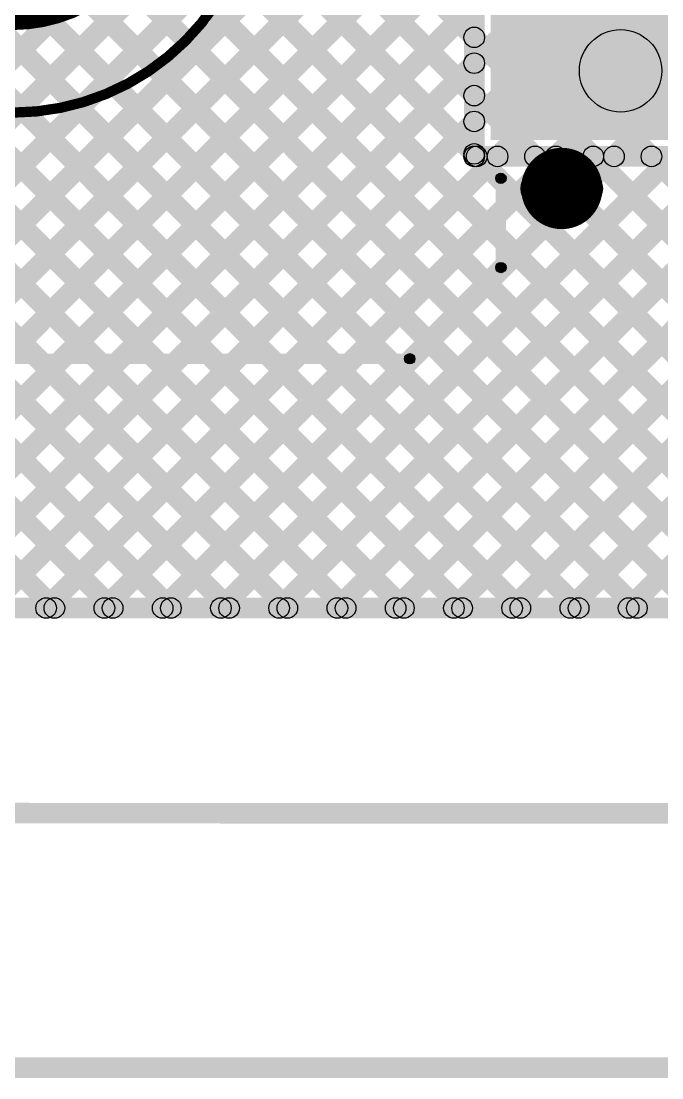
# Model space of a CAD drawing. Header units: millimetres. Extents: x -0.22 to 4.11, y -0.25 to 2.01.
# Drawn here: x 0.298 to 0.609, y -0.214 to 0.299 of the extents above; entities that cross this region are included whole.
import ezdxf

# ---------------------------------------------------------------- set-up
doc = ezdxf.new("R2010")
doc.units = ezdxf.units.MM
doc.header["$MEASUREMENT"] = 0
for name, color, linetype in [('BottomLayer', 5, 'Continuous'), ('Mechanical1', 6, 'Continuous'), ('Mechanical2', 216, 'Continuous'), ('TopLayer', 1, 'Continuous'), ('TopOverlay', 2, 'Continuous'), ('TopPaste', 8, 'Continuous'), ('TopSolder', 216, 'Continuous')]:
    doc.layers.add(name, color=color, linetype=linetype)

# ---------------------------------------------------------------- blocks, each defined once
blk = doc.blocks.new('TS_1103S_C_C_1')
at = {"layer": 'TopLayer'}
blk.add_hatch(color=1, dxfattribs=at).paths.add_polyline_path([(-0.35433, 0.12795), (-0.23622, 0.12795), (-0.23622, 0.0689), (-0.35433, 0.0689)])
at = {"layer": 'TopOverlay'}
for points in [[(-0.19468, 0.23996), (-0.19115, 0.23642), (-0.23544, 0.19213), (-0.23897, 0.19567)], [(0.19291, 0.24069), (0.19291, 0.23569), (-0.19291, 0.23569), (-0.19291, 0.24069)], [(-0.2397, 0.1939), (-0.2347, 0.1939), (-0.2347, 0.15059), (-0.2397, 0.15059)]]:
    blk.add_hatch(color=2, dxfattribs=at).paths.add_polyline_path(points)
h = blk.add_hatch(color=2, dxfattribs=at)
edge = h.paths.add_edge_path()
edge.add_arc((-0.19291, 0.23819), 0.0025, 0, 360)
h = blk.add_hatch(color=2, dxfattribs=at)
edge = h.paths.add_edge_path()
edge.add_arc((-0.19291, 0.23819), 0.0025, 0, 360)
h = blk.add_hatch(color=2, dxfattribs=at)
edge = h.paths.add_edge_path()
edge.add_arc((-0.2372, 0.1939), 0.0025, 0, 360)
h = blk.add_hatch(color=2, dxfattribs=at)
edge = h.paths.add_edge_path()
edge.add_arc((-0.2372, 0.1939), 0.0025, 0, 360)
h = blk.add_hatch(color=2, dxfattribs=at)
edge = h.paths.add_edge_path()
edge.add_arc((-0.27662, 0.15551), 0.00984, 0, 360)
h = blk.add_hatch(color=2, dxfattribs=at)
edge = h.paths.add_edge_path()
edge.add_arc((-0.25684, 0.15551), 0.00984, 0, 360)
h = blk.add_hatch(color=2, dxfattribs=at)
edge = h.paths.add_edge_path()
edge.add_arc((-0.2372, 0.15059), 0.0025, 0, 360)
at = {"layer": 'TopPaste'}
blk.add_hatch(color=8, dxfattribs=at).paths.add_polyline_path([(-0.35433, 0.12795), (-0.23622, 0.12795), (-0.23622, 0.0689), (-0.35433, 0.0689)])
at = {"layer": 'TopSolder'}
blk.add_hatch(color=216, dxfattribs=at).paths.add_polyline_path([(-0.35833, 0.13195), (-0.23222, 0.13195), (-0.23222, 0.0649), (-0.35833, 0.0649)])
at = {"layer": 'TopOverlay'}
for points, const_width in [([(-0.25684, 0.15551, 1), (-0.27662, 0.15551, 1)], 0.01969), ([(0.1187, 0, 1), (-0.1187, 0, 1)], 0.005), ([(0.07363, 0, 1), (-0.07363, 0, 1)], 0.01)]:
    blk.add_lwpolyline(points, format="xyb", close=True, dxfattribs=dict(at, const_width=const_width))
for centre, radius in [((-0.19291, 0.23819), 0.0025), ((-0.19291, 0.23819), 0.0025), ((-0.2372, 0.1939), 0.0025), ((-0.2372, 0.1939), 0.0025), ((-0.27662, 0.15551), 0.00984), ((-0.25684, 0.15551), 0.00984), ((-0.2372, 0.15059), 0.0025)]:
    blk.add_circle(centre, radius, dxfattribs=at)

msp = doc.modelspace()

# ---------------------------------------------------------------- hatches: boundary and pattern name
at = {"layer": 'BottomLayer'}
for points in [[(0.007, 0.8795), (0.01407, 0.88657), (0.88311, 0.01753), (0.87604, 0.01046)], [(0.007, 0.8795), (0.01407, 0.88657), (0.88311, 0.01753), (0.87604, 0.01046)], [(0.007, 0.85121), (0.01407, 0.85828), (0.85482, 0.01753), (0.84775, 0.01046)], [(0.007, 0.85121), (0.01407, 0.85828), (0.85482, 0.01753), (0.84775, 0.01046)], [(0.007, 0.82293), (0.01407, 0.83), (0.82654, 0.01753), (0.81947, 0.01046)], [(0.007, 0.82293), (0.01407, 0.83), (0.82654, 0.01753), (0.81947, 0.01046)], [(0.007, 0.79464), (0.01407, 0.80172), (0.79825, 0.01753), (0.79118, 0.01046)], [(0.007, 0.79464), (0.01407, 0.80172), (0.79825, 0.01753), (0.79118, 0.01046)], [(0.007, 0.76636), (0.01407, 0.77343), (0.76997, 0.01753), (0.7629, 0.01046)], [(0.007, 0.76636), (0.01407, 0.77343), (0.76997, 0.01753), (0.7629, 0.01046)], [(0.007, 0.73808), (0.01407, 0.74515), (0.74169, 0.01753), (0.73462, 0.01046)], [(0.007, 0.73808), (0.01407, 0.74515), (0.74169, 0.01753), (0.73462, 0.01046)], [(0.007, 0.70979), (0.01407, 0.71686), (0.7134, 0.01753), (0.70633, 0.01046)], [(0.007, 0.70979), (0.01407, 0.71686), (0.7134, 0.01753), (0.70633, 0.01046)], [(0.007, 0.68151), (0.01407, 0.68858), (0.68512, 0.01753), (0.67805, 0.01046)], [(0.007, 0.68151), (0.01407, 0.68858), (0.68512, 0.01753), (0.67805, 0.01046)], [(0.007, 0.65322), (0.01407, 0.66029), (0.65683, 0.01753), (0.64976, 0.01046)], [(0.007, 0.65322), (0.01407, 0.66029), (0.65683, 0.01753), (0.64976, 0.01046)], [(0.007, 0.62494), (0.01407, 0.63201), (0.62855, 0.01753), (0.62148, 0.01046)], [(0.007, 0.62494), (0.01407, 0.63201), (0.62855, 0.01753), (0.62148, 0.01046)], [(0.007, 0.59665), (0.01407, 0.60373), (0.60026, 0.01753), (0.59319, 0.01046)], [(0.007, 0.59665), (0.01407, 0.60373), (0.60026, 0.01753), (0.59319, 0.01046)], [(0.007, 0.56837), (0.01407, 0.57544), (0.57198, 0.01753), (0.56491, 0.01046)], [(0.007, 0.56837), (0.01407, 0.57544), (0.57198, 0.01753), (0.56491, 0.01046)], [(0.007, 0.54009), (0.01407, 0.54716), (0.5437, 0.01753), (0.53663, 0.01046)], [(0.007, 0.54009), (0.01407, 0.54716), (0.5437, 0.01753), (0.53663, 0.01046)], [(0.007, 0.5118), (0.01407, 0.51887), (0.51541, 0.01753), (0.50834, 0.01046)], [(0.007, 0.5118), (0.01407, 0.51887), (0.51541, 0.01753), (0.50834, 0.01046)], [(0.07123, 0.05111), (0.06416, 0.05818), (0.5049, 0.49892), (0.51197, 0.49185)], [(0.07123, 0.05111), (0.06416, 0.05818), (0.5049, 0.49892), (0.51197, 0.49185)], [(0.007, 0.48352), (0.01407, 0.49059), (0.48713, 0.01753), (0.48006, 0.01046)], [(0.007, 0.48352), (0.01407, 0.49059), (0.48713, 0.01753), (0.48006, 0.01046)], [(0.08215, 0.03374), (0.07508, 0.04081), (0.5049, 0.47063), (0.51197, 0.46356)], [(0.08215, 0.03374), (0.07508, 0.04081), (0.5049, 0.47063), (0.51197, 0.46356)], [(0.007, 0.45523), (0.01407, 0.4623), (0.45884, 0.01753), (0.45177, 0.01046)], [(0.007, 0.45523), (0.01407, 0.4623), (0.45884, 0.01753), (0.45177, 0.01046)], [(0.59627, 0.01046), (0.5892, 0.01753), (1.02956, 0.45789), (1.03663, 0.45081)], [(0.59627, 0.01046), (0.5892, 0.01753), (1.02956, 0.45789), (1.03663, 0.45081)], [(0.22857, 0.01046), (0.2215, 0.01753), (0.65575, 0.45178), (0.66282, 0.44471)], [(0.22857, 0.01046), (0.2215, 0.01753), (0.65575, 0.45178), (0.66282, 0.44471)], [(0.25686, 0.01046), (0.24979, 0.01753), (0.68435, 0.45209), (0.69142, 0.44502)], [(0.25686, 0.01046), (0.24979, 0.01753), (0.68435, 0.45209), (0.69142, 0.44502)], [(0.28514, 0.01046), (0.27807, 0.01753), (0.71263, 0.45209), (0.7197, 0.44502)], [(0.28514, 0.01046), (0.27807, 0.01753), (0.71263, 0.45209), (0.7197, 0.44502)], [(0.31343, 0.01046), (0.30636, 0.01753), (0.74091, 0.45209), (0.74799, 0.44502)], [(0.31343, 0.01046), (0.30636, 0.01753), (0.74091, 0.45209), (0.74799, 0.44502)], [(0.34171, 0.01046), (0.33464, 0.01753), (0.7692, 0.45209), (0.77627, 0.44502)], [(0.34171, 0.01046), (0.33464, 0.01753), (0.7692, 0.45209), (0.77627, 0.44502)], [(0.37, 0.01046), (0.36292, 0.01753), (0.79748, 0.45209), (0.80455, 0.44502)], [(0.37, 0.01046), (0.36292, 0.01753), (0.79748, 0.45209), (0.80455, 0.44502)], [(0.39828, 0.01046), (0.39121, 0.01753), (0.82577, 0.45209), (0.83284, 0.44502)], [(0.39828, 0.01046), (0.39121, 0.01753), (0.82577, 0.45209), (0.83284, 0.44502)], [(0.42656, 0.01046), (0.41949, 0.01753), (0.85405, 0.45209), (0.86112, 0.44502)], [(0.42656, 0.01046), (0.41949, 0.01753), (0.85405, 0.45209), (0.86112, 0.44502)], [(0.45485, 0.01046), (0.44778, 0.01753), (0.88234, 0.45209), (0.88941, 0.44502)], [(0.45485, 0.01046), (0.44778, 0.01753), (0.88234, 0.45209), (0.88941, 0.44502)], [(0.48313, 0.01046), (0.47606, 0.01753), (0.91062, 0.45209), (0.91769, 0.44502)], [(0.48313, 0.01046), (0.47606, 0.01753), (0.91062, 0.45209), (0.91769, 0.44502)], [(0.51142, 0.01046), (0.50435, 0.01753), (0.9389, 0.45209), (0.94598, 0.44502)], [(0.51142, 0.01046), (0.50435, 0.01753), (0.9389, 0.45209), (0.94598, 0.44502)], [(0.5397, 0.01046), (0.53263, 0.01753), (0.96719, 0.45209), (0.97426, 0.44502)], [(0.5397, 0.01046), (0.53263, 0.01753), (0.96719, 0.45209), (0.97426, 0.44502)], [(0.56799, 0.01046), (0.56091, 0.01753), (0.99547, 0.45209), (1.00254, 0.44502)], [(0.56799, 0.01046), (0.56091, 0.01753), (0.99547, 0.45209), (1.00254, 0.44502)], [(0.08907, 0.01237), (0.082, 0.01945), (0.50724, 0.44469), (0.51432, 0.43762)], [(0.08907, 0.01237), (0.082, 0.01945), (0.50724, 0.44469), (0.51432, 0.43762)], [(0.007, 0.42695), (0.01407, 0.43402), (0.43056, 0.01753), (0.42349, 0.01046)], [(0.007, 0.42695), (0.01407, 0.43402), (0.43056, 0.01753), (0.42349, 0.01046)], [(0.11544, 0.01046), (0.10837, 0.01753), (0.52051, 0.42967), (0.52758, 0.4226)], [(0.11544, 0.01046), (0.10837, 0.01753), (0.52051, 0.42967), (0.52758, 0.4226)], [(0.14372, 0.01046), (0.13665, 0.01753), (0.53606, 0.41694), (0.54313, 0.40987)], [(0.14372, 0.01046), (0.13665, 0.01753), (0.53606, 0.41694), (0.54313, 0.40987)], [(0.17201, 0.01046), (0.16493, 0.01753), (0.56182, 0.41441), (0.56889, 0.40734)], [(0.17201, 0.01046), (0.16493, 0.01753), (0.56182, 0.41441), (0.56889, 0.40734)], [(0.20029, 0.01046), (0.19322, 0.01753), (0.5901, 0.41441), (0.59717, 0.40734)], [(0.20029, 0.01046), (0.19322, 0.01753), (0.5901, 0.41441), (0.59717, 0.40734)], [(0.007, 0.39866), (0.01407, 0.40574), (0.40227, 0.01753), (0.3952, 0.01046)], [(0.007, 0.39866), (0.01407, 0.40574), (0.40227, 0.01753), (0.3952, 0.01046)], [(0.007, 0.37038), (0.01407, 0.37745), (0.37399, 0.01753), (0.36692, 0.01046)], [(0.007, 0.37038), (0.01407, 0.37745), (0.37399, 0.01753), (0.36692, 0.01046)], [(0.007, 0.3421), (0.01407, 0.34917), (0.34571, 0.01753), (0.33863, 0.01046)], [(0.007, 0.3421), (0.01407, 0.34917), (0.34571, 0.01753), (0.33863, 0.01046)], [(0.007, 0.31381), (0.01407, 0.32088), (0.31742, 0.01753), (0.31035, 0.01046)], [(0.007, 0.31381), (0.01407, 0.32088), (0.31742, 0.01753), (0.31035, 0.01046)], [(0.08587, 0.00899), (0.08587, 0.01899), (1.11853, 0.01899), (1.11853, 0.00899)], [(0.08587, 0.00899), (0.08587, 0.01899), (1.11853, 0.01899), (1.11853, 0.00899)]]:
    msp.add_hatch(color=5, dxfattribs=at).paths.add_polyline_path(points)
h = msp.add_hatch(color=5, dxfattribs=at)
edge = h.paths.add_edge_path()
edge.add_arc((0.30989, 0.01399), 0.005, 0, 360)
h = msp.add_hatch(color=5, dxfattribs=at)
edge = h.paths.add_edge_path()
edge.add_arc((0.30989, 0.01399), 0.005, 0, 360)
h = msp.add_hatch(color=5, dxfattribs=at)
edge = h.paths.add_edge_path()
edge.add_arc((0.31389, 0.01399), 0.005, 0, 360)
h = msp.add_hatch(color=5, dxfattribs=at)
edge = h.paths.add_edge_path()
edge.add_arc((0.31389, 0.01399), 0.005, 0, 360)
h = msp.add_hatch(color=5, dxfattribs=at)
edge = h.paths.add_edge_path()
edge.add_arc((0.33818, 0.01399), 0.005, 0, 360)
h = msp.add_hatch(color=5, dxfattribs=at)
edge = h.paths.add_edge_path()
edge.add_arc((0.33818, 0.01399), 0.005, 0, 360)
h = msp.add_hatch(color=5, dxfattribs=at)
edge = h.paths.add_edge_path()
edge.add_arc((0.34217, 0.01399), 0.005, 0, 360)
h = msp.add_hatch(color=5, dxfattribs=at)
edge = h.paths.add_edge_path()
edge.add_arc((0.34217, 0.01399), 0.005, 0, 360)
h = msp.add_hatch(color=5, dxfattribs=at)
edge = h.paths.add_edge_path()
edge.add_arc((0.36646, 0.01399), 0.005, 0, 360)
h = msp.add_hatch(color=5, dxfattribs=at)
edge = h.paths.add_edge_path()
edge.add_arc((0.36646, 0.01399), 0.005, 0, 360)
h = msp.add_hatch(color=5, dxfattribs=at)
edge = h.paths.add_edge_path()
edge.add_arc((0.37045, 0.01399), 0.005, 0, 360)
h = msp.add_hatch(color=5, dxfattribs=at)
edge = h.paths.add_edge_path()
edge.add_arc((0.37045, 0.01399), 0.005, 0, 360)
h = msp.add_hatch(color=5, dxfattribs=at)
edge = h.paths.add_edge_path()
edge.add_arc((0.39474, 0.01399), 0.005, 0, 360)
h = msp.add_hatch(color=5, dxfattribs=at)
edge = h.paths.add_edge_path()
edge.add_arc((0.39474, 0.01399), 0.005, 0, 360)
h = msp.add_hatch(color=5, dxfattribs=at)
edge = h.paths.add_edge_path()
edge.add_arc((0.39874, 0.01399), 0.005, 0, 360)
h = msp.add_hatch(color=5, dxfattribs=at)
edge = h.paths.add_edge_path()
edge.add_arc((0.39874, 0.01399), 0.005, 0, 360)
h = msp.add_hatch(color=5, dxfattribs=at)
edge = h.paths.add_edge_path()
edge.add_arc((0.42303, 0.01399), 0.005, 0, 360)
h = msp.add_hatch(color=5, dxfattribs=at)
edge = h.paths.add_edge_path()
edge.add_arc((0.42303, 0.01399), 0.005, 0, 360)
h = msp.add_hatch(color=5, dxfattribs=at)
edge = h.paths.add_edge_path()
edge.add_arc((0.42702, 0.01399), 0.005, 0, 360)
h = msp.add_hatch(color=5, dxfattribs=at)
edge = h.paths.add_edge_path()
edge.add_arc((0.42702, 0.01399), 0.005, 0, 360)
h = msp.add_hatch(color=5, dxfattribs=at)
edge = h.paths.add_edge_path()
edge.add_arc((0.45131, 0.01399), 0.005, 0, 360)
h = msp.add_hatch(color=5, dxfattribs=at)
edge = h.paths.add_edge_path()
edge.add_arc((0.45131, 0.01399), 0.005, 0, 360)
h = msp.add_hatch(color=5, dxfattribs=at)
edge = h.paths.add_edge_path()
edge.add_arc((0.45531, 0.01399), 0.005, 0, 360)
h = msp.add_hatch(color=5, dxfattribs=at)
edge = h.paths.add_edge_path()
edge.add_arc((0.45531, 0.01399), 0.005, 0, 360)
h = msp.add_hatch(color=5, dxfattribs=at)
edge = h.paths.add_edge_path()
edge.add_arc((0.4796, 0.01399), 0.005, 0, 360)
h = msp.add_hatch(color=5, dxfattribs=at)
edge = h.paths.add_edge_path()
edge.add_arc((0.4796, 0.01399), 0.005, 0, 360)
h = msp.add_hatch(color=5, dxfattribs=at)
edge = h.paths.add_edge_path()
edge.add_arc((0.48359, 0.01399), 0.005, 0, 360)
h = msp.add_hatch(color=5, dxfattribs=at)
edge = h.paths.add_edge_path()
edge.add_arc((0.48359, 0.01399), 0.005, 0, 360)
h = msp.add_hatch(color=5, dxfattribs=at)
edge = h.paths.add_edge_path()
edge.add_arc((0.50788, 0.01399), 0.005, 0, 360)
h = msp.add_hatch(color=5, dxfattribs=at)
edge = h.paths.add_edge_path()
edge.add_arc((0.50788, 0.01399), 0.005, 0, 360)
h = msp.add_hatch(color=5, dxfattribs=at)
edge = h.paths.add_edge_path()
edge.add_arc((0.51188, 0.01399), 0.005, 0, 360)
h = msp.add_hatch(color=5, dxfattribs=at)
edge = h.paths.add_edge_path()
edge.add_arc((0.51188, 0.01399), 0.005, 0, 360)
h = msp.add_hatch(color=5, dxfattribs=at)
edge = h.paths.add_edge_path()
edge.add_arc((0.53617, 0.01399), 0.005, 0, 360)
h = msp.add_hatch(color=5, dxfattribs=at)
edge = h.paths.add_edge_path()
edge.add_arc((0.53617, 0.01399), 0.005, 0, 360)
h = msp.add_hatch(color=5, dxfattribs=at)
edge = h.paths.add_edge_path()
edge.add_arc((0.54016, 0.01399), 0.005, 0, 360)
h = msp.add_hatch(color=5, dxfattribs=at)
edge = h.paths.add_edge_path()
edge.add_arc((0.54016, 0.01399), 0.005, 0, 360)
h = msp.add_hatch(color=5, dxfattribs=at)
edge = h.paths.add_edge_path()
edge.add_arc((0.56445, 0.01399), 0.005, 0, 360)
h = msp.add_hatch(color=5, dxfattribs=at)
edge = h.paths.add_edge_path()
edge.add_arc((0.56445, 0.01399), 0.005, 0, 360)
h = msp.add_hatch(color=5, dxfattribs=at)
edge = h.paths.add_edge_path()
edge.add_arc((0.56844, 0.01399), 0.005, 0, 360)
h = msp.add_hatch(color=5, dxfattribs=at)
edge = h.paths.add_edge_path()
edge.add_arc((0.56844, 0.01399), 0.005, 0, 360)
h = msp.add_hatch(color=5, dxfattribs=at)
edge = h.paths.add_edge_path()
edge.add_arc((0.59273, 0.01399), 0.005, 0, 360)
h = msp.add_hatch(color=5, dxfattribs=at)
edge = h.paths.add_edge_path()
edge.add_arc((0.59273, 0.01399), 0.005, 0, 360)
h = msp.add_hatch(color=5, dxfattribs=at)
edge = h.paths.add_edge_path()
edge.add_arc((0.59673, 0.01399), 0.005, 0, 360)
h = msp.add_hatch(color=5, dxfattribs=at)
edge = h.paths.add_edge_path()
edge.add_arc((0.59673, 0.01399), 0.005, 0, 360)
at = {"layer": 'Mechanical1'}
msp.add_hatch(color=6, dxfattribs=at).paths.add_polyline_path([(0, -0.21406), (0, -0.20406), (1.60247, -0.20406), (1.60247, -0.21406)])
at = {"layer": 'Mechanical2'}
msp.add_hatch(color=216, dxfattribs=at).paths.add_polyline_path([(-0.08496, -0.09044), (-0.08496, -0.08044), (1.21594, -0.08087), (1.21594, -0.09087)])
at = {"layer": 'TopLayer'}
for points in [[(0.59627, 0.01046), (0.5892, 0.01753), (1.417, 0.84533), (1.42407, 0.83826)], [(0.59627, 0.01046), (0.5892, 0.01753), (1.417, 0.84533), (1.42407, 0.83826)], [(0.007, 0.79464), (0.01407, 0.80172), (0.52129, 0.2945), (0.51422, 0.28742)], [(0.007, 0.79464), (0.01407, 0.80172), (0.52129, 0.2945), (0.51422, 0.28742)], [(0.007, 0.76636), (0.01407, 0.77343), (0.52129, 0.26621), (0.51422, 0.25914)], [(0.007, 0.76636), (0.01407, 0.77343), (0.52129, 0.26621), (0.51422, 0.25914)], [(0.007, 0.73808), (0.01407, 0.74515), (0.52129, 0.23793), (0.51422, 0.23086)], [(0.007, 0.73808), (0.01407, 0.74515), (0.52129, 0.23793), (0.51422, 0.23086)], [(0.007, 0.70979), (0.01407, 0.71686), (0.7134, 0.01753), (0.70633, 0.01046)], [(0.007, 0.70979), (0.01407, 0.71686), (0.7134, 0.01753), (0.70633, 0.01046)], [(0.007, 0.68151), (0.01407, 0.68858), (0.68512, 0.01753), (0.67805, 0.01046)], [(0.007, 0.68151), (0.01407, 0.68858), (0.68512, 0.01753), (0.67805, 0.01046)], [(0.007, 0.65322), (0.01407, 0.66029), (0.65683, 0.01753), (0.64976, 0.01046)], [(0.007, 0.65322), (0.01407, 0.66029), (0.65683, 0.01753), (0.64976, 0.01046)], [(0.007, 0.62494), (0.01407, 0.63201), (0.62855, 0.01753), (0.62148, 0.01046)], [(0.007, 0.62494), (0.01407, 0.63201), (0.62855, 0.01753), (0.62148, 0.01046)], [(0.007, 0.59665), (0.01407, 0.60373), (0.60026, 0.01753), (0.59319, 0.01046)], [(0.007, 0.59665), (0.01407, 0.60373), (0.60026, 0.01753), (0.59319, 0.01046)], [(0.007, 0.56837), (0.01407, 0.57544), (0.57198, 0.01753), (0.56491, 0.01046)], [(0.007, 0.56837), (0.01407, 0.57544), (0.57198, 0.01753), (0.56491, 0.01046)], [(0.07123, 0.05111), (0.06416, 0.05818), (0.51422, 0.50823), (0.52129, 0.50116)], [(0.07123, 0.05111), (0.06416, 0.05818), (0.51422, 0.50823), (0.52129, 0.50116)], [(0.06578, 0.48131), (0.07285, 0.48838), (0.5437, 0.01753), (0.53663, 0.01046)], [(0.06578, 0.48131), (0.07285, 0.48838), (0.5437, 0.01753), (0.53663, 0.01046)], [(0.08215, 0.03374), (0.07508, 0.04081), (0.51422, 0.47995), (0.52129, 0.47288)], [(0.08215, 0.03374), (0.07508, 0.04081), (0.51422, 0.47995), (0.52129, 0.47288)], [(0.06578, 0.45302), (0.07285, 0.46009), (0.51541, 0.01753), (0.50834, 0.01046)], [(0.06578, 0.45302), (0.07285, 0.46009), (0.51541, 0.01753), (0.50834, 0.01046)], [(0.08907, 0.01237), (0.082, 0.01945), (0.51422, 0.45167), (0.52129, 0.44459)], [(0.08907, 0.01237), (0.082, 0.01945), (0.51422, 0.45167), (0.52129, 0.44459)], [(0.00746, 0.42649), (0.01453, 0.43356), (0.43056, 0.01753), (0.42349, 0.01046)], [(0.00746, 0.42649), (0.01453, 0.43356), (0.43056, 0.01753), (0.42349, 0.01046)], [(0.03574, 0.42649), (0.04281, 0.43356), (0.45884, 0.01753), (0.45177, 0.01046)], [(0.03574, 0.42649), (0.04281, 0.43356), (0.45884, 0.01753), (0.45177, 0.01046)], [(0.06402, 0.42649), (0.0711, 0.43356), (0.48713, 0.01753), (0.48006, 0.01046)], [(0.06402, 0.42649), (0.0711, 0.43356), (0.48713, 0.01753), (0.48006, 0.01046)], [(0.11544, 0.01046), (0.10837, 0.01753), (0.5244, 0.43356), (0.53147, 0.42649)], [(0.11544, 0.01046), (0.10837, 0.01753), (0.5244, 0.43356), (0.53147, 0.42649)], [(0.14372, 0.01046), (0.13665, 0.01753), (0.55268, 0.43356), (0.55975, 0.42649)], [(0.14372, 0.01046), (0.13665, 0.01753), (0.55268, 0.43356), (0.55975, 0.42649)], [(0.17201, 0.01046), (0.16493, 0.01753), (0.58097, 0.43356), (0.58804, 0.42649)], [(0.17201, 0.01046), (0.16493, 0.01753), (0.58097, 0.43356), (0.58804, 0.42649)], [(0.20029, 0.01046), (0.19322, 0.01753), (0.60925, 0.43356), (0.61632, 0.42649)], [(0.20029, 0.01046), (0.19322, 0.01753), (0.60925, 0.43356), (0.61632, 0.42649)], [(0.007, 0.39866), (0.01407, 0.40574), (0.40227, 0.01753), (0.3952, 0.01046)], [(0.007, 0.39866), (0.01407, 0.40574), (0.40227, 0.01753), (0.3952, 0.01046)], [(0.06578, 0.3116), (0.07285, 0.31867), (0.37399, 0.01753), (0.36692, 0.01046)], [(0.06578, 0.3116), (0.07285, 0.31867), (0.37399, 0.01753), (0.36692, 0.01046)], [(0.52275, 0.23317), (0.51275, 0.23317), (0.51275, 0.31623), (0.52275, 0.31623)], [(0.52275, 0.23317), (0.51275, 0.23317), (0.51275, 0.31623), (0.52275, 0.31623)], [(0.22857, 0.01046), (0.2215, 0.01753), (0.51422, 0.31024), (0.52129, 0.30317)], [(0.22857, 0.01046), (0.2215, 0.01753), (0.51422, 0.31024), (0.52129, 0.30317)], [(0.58881, 0.2547), (0.58881, 0.2947), (0.79452, 0.2947), (0.79452, 0.2547)], [(0.06578, 0.28332), (0.07285, 0.29039), (0.34571, 0.01753), (0.33863, 0.01046)], [(0.06578, 0.28332), (0.07285, 0.29039), (0.34571, 0.01753), (0.33863, 0.01046)], [(0.25686, 0.01046), (0.24979, 0.01753), (0.51422, 0.28196), (0.52129, 0.27489)], [(0.25686, 0.01046), (0.24979, 0.01753), (0.51422, 0.28196), (0.52129, 0.27489)], [(0.06578, 0.25503), (0.07285, 0.2621), (0.31742, 0.01753), (0.31035, 0.01046)], [(0.06578, 0.25503), (0.07285, 0.2621), (0.31742, 0.01753), (0.31035, 0.01046)], [(0.28514, 0.01046), (0.27807, 0.01753), (0.51422, 0.25368), (0.52129, 0.2466)], [(0.28514, 0.01046), (0.27807, 0.01753), (0.51422, 0.25368), (0.52129, 0.2466)], [(0.45485, 0.01046), (0.44778, 0.01753), (0.67649, 0.24624), (0.68356, 0.23917)], [(0.45485, 0.01046), (0.44778, 0.01753), (0.67649, 0.24624), (0.68356, 0.23917)], [(0.48313, 0.01046), (0.47606, 0.01753), (0.70477, 0.24624), (0.71184, 0.23917)], [(0.48313, 0.01046), (0.47606, 0.01753), (0.70477, 0.24624), (0.71184, 0.23917)], [(0.51142, 0.01046), (0.50435, 0.01753), (0.73305, 0.24624), (0.74013, 0.23917)], [(0.51142, 0.01046), (0.50435, 0.01753), (0.73305, 0.24624), (0.74013, 0.23917)], [(0.5397, 0.01046), (0.53263, 0.01753), (0.76134, 0.24624), (0.76841, 0.23917)], [(0.5397, 0.01046), (0.53263, 0.01753), (0.76134, 0.24624), (0.76841, 0.23917)], [(0.56799, 0.01046), (0.56091, 0.01753), (0.78962, 0.24624), (0.79669, 0.23917)], [(0.56799, 0.01046), (0.56091, 0.01753), (0.78962, 0.24624), (0.79669, 0.23917)], [(0.31343, 0.01046), (0.30636, 0.01753), (0.52554, 0.23671), (0.53261, 0.22964)], [(0.31343, 0.01046), (0.30636, 0.01753), (0.52554, 0.23671), (0.53261, 0.22964)], [(0.34171, 0.01046), (0.33464, 0.01753), (0.55382, 0.23671), (0.56089, 0.22964)], [(0.34171, 0.01046), (0.33464, 0.01753), (0.55382, 0.23671), (0.56089, 0.22964)], [(0.37, 0.01046), (0.36292, 0.01753), (0.58211, 0.23671), (0.58918, 0.22964)], [(0.37, 0.01046), (0.36292, 0.01753), (0.58211, 0.23671), (0.58918, 0.22964)], [(0.39828, 0.01046), (0.39121, 0.01753), (0.61039, 0.23671), (0.61746, 0.22964)], [(0.39828, 0.01046), (0.39121, 0.01753), (0.61039, 0.23671), (0.61746, 0.22964)], [(0.42656, 0.01046), (0.41949, 0.01753), (0.63867, 0.23671), (0.64574, 0.22964)], [(0.42656, 0.01046), (0.41949, 0.01753), (0.63867, 0.23671), (0.64574, 0.22964)], [(0.51543, 0.22964), (0.52251, 0.23671), (0.74169, 0.01753), (0.73462, 0.01046)], [(0.51543, 0.22964), (0.52251, 0.23671), (0.74169, 0.01753), (0.73462, 0.01046)], [(0.51775, 0.22817), (0.51775, 0.23817), (0.65986, 0.23817), (0.65986, 0.22817)], [(0.51775, 0.22817), (0.51775, 0.23817), (0.65986, 0.23817), (0.65986, 0.22817)], [(0.54372, 0.22964), (0.55079, 0.23671), (0.76997, 0.01753), (0.7629, 0.01046)], [(0.54372, 0.22964), (0.55079, 0.23671), (0.76997, 0.01753), (0.7629, 0.01046)], [(0.572, 0.22964), (0.57907, 0.23671), (0.79825, 0.01753), (0.79118, 0.01046)], [(0.572, 0.22964), (0.57907, 0.23671), (0.79825, 0.01753), (0.79118, 0.01046)], [(0.60029, 0.22964), (0.60736, 0.23671), (0.82654, 0.01753), (0.81947, 0.01046)], [(0.60029, 0.22964), (0.60736, 0.23671), (0.82654, 0.01753), (0.81947, 0.01046)], [(0.08587, 0.00899), (0.08587, 0.01899), (1.11853, 0.01899), (1.11853, 0.00899)], [(0.08587, 0.00899), (0.08587, 0.01899), (1.11853, 0.01899), (1.11853, 0.00899)]]:
    msp.add_hatch(color=1, dxfattribs=at).paths.add_polyline_path(points)
h = msp.add_hatch(color=1, dxfattribs=at)
edge = h.paths.add_edge_path()
edge.add_arc((0.51775, 0.29096), 0.005, 0, 360)
h = msp.add_hatch(color=1, dxfattribs=at)
edge = h.paths.add_edge_path()
edge.add_arc((0.51775, 0.29096), 0.005, 0, 360)
h = msp.add_hatch(color=1, dxfattribs=at)
edge = h.paths.add_edge_path()
edge.add_arc((0.58881, 0.2747), 0.02, 0, 360)
h = msp.add_hatch(color=1, dxfattribs=at)
edge = h.paths.add_edge_path()
edge.add_arc((0.51775, 0.27842), 0.005, 0, 360)
h = msp.add_hatch(color=1, dxfattribs=at)
edge = h.paths.add_edge_path()
edge.add_arc((0.51775, 0.27842), 0.005, 0, 360)
h = msp.add_hatch(color=1, dxfattribs=at)
edge = h.paths.add_edge_path()
edge.add_arc((0.51775, 0.26268), 0.005, 0, 360)
h = msp.add_hatch(color=1, dxfattribs=at)
edge = h.paths.add_edge_path()
edge.add_arc((0.51775, 0.26268), 0.005, 0, 360)
h = msp.add_hatch(color=1, dxfattribs=at)
edge = h.paths.add_edge_path()
edge.add_arc((0.51775, 0.25014), 0.005, 0, 360)
h = msp.add_hatch(color=1, dxfattribs=at)
edge = h.paths.add_edge_path()
edge.add_arc((0.51775, 0.25014), 0.005, 0, 360)
h = msp.add_hatch(color=1, dxfattribs=at)
edge = h.paths.add_edge_path()
edge.add_arc((0.51775, 0.23439), 0.005, 0, 360)
h = msp.add_hatch(color=1, dxfattribs=at)
edge = h.paths.add_edge_path()
edge.add_arc((0.51775, 0.23439), 0.005, 0, 360)
h = msp.add_hatch(color=1, dxfattribs=at)
edge = h.paths.add_edge_path()
edge.add_arc((0.51775, 0.23317), 0.005, 0, 360)
h = msp.add_hatch(color=1, dxfattribs=at)
edge = h.paths.add_edge_path()
edge.add_arc((0.51775, 0.23317), 0.005, 0, 360)
h = msp.add_hatch(color=1, dxfattribs=at)
edge = h.paths.add_edge_path()
edge.add_arc((0.51775, 0.23317), 0.005, 0, 360)
h = msp.add_hatch(color=1, dxfattribs=at)
edge = h.paths.add_edge_path()
edge.add_arc((0.51775, 0.23317), 0.005, 0, 360)
h = msp.add_hatch(color=1, dxfattribs=at)
edge = h.paths.add_edge_path()
edge.add_arc((0.51897, 0.23317), 0.005, 0, 360)
h = msp.add_hatch(color=1, dxfattribs=at)
edge = h.paths.add_edge_path()
edge.add_arc((0.51897, 0.23317), 0.005, 0, 360)
h = msp.add_hatch(color=1, dxfattribs=at)
edge = h.paths.add_edge_path()
edge.add_arc((0.52907, 0.23317), 0.005, 0, 360)
h = msp.add_hatch(color=1, dxfattribs=at)
edge = h.paths.add_edge_path()
edge.add_arc((0.52907, 0.23317), 0.005, 0, 360)
h = msp.add_hatch(color=1, dxfattribs=at)
edge = h.paths.add_edge_path()
edge.add_arc((0.54725, 0.23317), 0.005, 0, 360)
h = msp.add_hatch(color=1, dxfattribs=at)
edge = h.paths.add_edge_path()
edge.add_arc((0.54725, 0.23317), 0.005, 0, 360)
h = msp.add_hatch(color=1, dxfattribs=at)
edge = h.paths.add_edge_path()
edge.add_arc((0.55736, 0.23317), 0.005, 0, 360)
h = msp.add_hatch(color=1, dxfattribs=at)
edge = h.paths.add_edge_path()
edge.add_arc((0.55736, 0.23317), 0.005, 0, 360)
h = msp.add_hatch(color=1, dxfattribs=at)
edge = h.paths.add_edge_path()
edge.add_arc((0.57554, 0.23317), 0.005, 0, 360)
h = msp.add_hatch(color=1, dxfattribs=at)
edge = h.paths.add_edge_path()
edge.add_arc((0.57554, 0.23317), 0.005, 0, 360)
h = msp.add_hatch(color=1, dxfattribs=at)
edge = h.paths.add_edge_path()
edge.add_arc((0.58564, 0.23317), 0.005, 0, 360)
h = msp.add_hatch(color=1, dxfattribs=at)
edge = h.paths.add_edge_path()
edge.add_arc((0.58564, 0.23317), 0.005, 0, 360)
h = msp.add_hatch(color=1, dxfattribs=at)
edge = h.paths.add_edge_path()
edge.add_arc((0.60382, 0.23317), 0.005, 0, 360)
h = msp.add_hatch(color=1, dxfattribs=at)
edge = h.paths.add_edge_path()
edge.add_arc((0.60382, 0.23317), 0.005, 0, 360)
h = msp.add_hatch(color=1, dxfattribs=at)
edge = h.paths.add_edge_path()
edge.add_arc((0.30989, 0.01399), 0.005, 0, 360)
h = msp.add_hatch(color=1, dxfattribs=at)
edge = h.paths.add_edge_path()
edge.add_arc((0.30989, 0.01399), 0.005, 0, 360)
h = msp.add_hatch(color=1, dxfattribs=at)
edge = h.paths.add_edge_path()
edge.add_arc((0.31389, 0.01399), 0.005, 0, 360)
h = msp.add_hatch(color=1, dxfattribs=at)
edge = h.paths.add_edge_path()
edge.add_arc((0.31389, 0.01399), 0.005, 0, 360)
h = msp.add_hatch(color=1, dxfattribs=at)
edge = h.paths.add_edge_path()
edge.add_arc((0.33818, 0.01399), 0.005, 0, 360)
h = msp.add_hatch(color=1, dxfattribs=at)
edge = h.paths.add_edge_path()
edge.add_arc((0.33818, 0.01399), 0.005, 0, 360)
h = msp.add_hatch(color=1, dxfattribs=at)
edge = h.paths.add_edge_path()
edge.add_arc((0.34217, 0.01399), 0.005, 0, 360)
h = msp.add_hatch(color=1, dxfattribs=at)
edge = h.paths.add_edge_path()
edge.add_arc((0.34217, 0.01399), 0.005, 0, 360)
h = msp.add_hatch(color=1, dxfattribs=at)
edge = h.paths.add_edge_path()
edge.add_arc((0.36646, 0.01399), 0.005, 0, 360)
h = msp.add_hatch(color=1, dxfattribs=at)
edge = h.paths.add_edge_path()
edge.add_arc((0.36646, 0.01399), 0.005, 0, 360)
h = msp.add_hatch(color=1, dxfattribs=at)
edge = h.paths.add_edge_path()
edge.add_arc((0.37045, 0.01399), 0.005, 0, 360)
h = msp.add_hatch(color=1, dxfattribs=at)
edge = h.paths.add_edge_path()
edge.add_arc((0.37045, 0.01399), 0.005, 0, 360)
h = msp.add_hatch(color=1, dxfattribs=at)
edge = h.paths.add_edge_path()
edge.add_arc((0.39474, 0.01399), 0.005, 0, 360)
h = msp.add_hatch(color=1, dxfattribs=at)
edge = h.paths.add_edge_path()
edge.add_arc((0.39474, 0.01399), 0.005, 0, 360)
h = msp.add_hatch(color=1, dxfattribs=at)
edge = h.paths.add_edge_path()
edge.add_arc((0.39874, 0.01399), 0.005, 0, 360)
h = msp.add_hatch(color=1, dxfattribs=at)
edge = h.paths.add_edge_path()
edge.add_arc((0.39874, 0.01399), 0.005, 0, 360)
h = msp.add_hatch(color=1, dxfattribs=at)
edge = h.paths.add_edge_path()
edge.add_arc((0.42303, 0.01399), 0.005, 0, 360)
h = msp.add_hatch(color=1, dxfattribs=at)
edge = h.paths.add_edge_path()
edge.add_arc((0.42303, 0.01399), 0.005, 0, 360)
h = msp.add_hatch(color=1, dxfattribs=at)
edge = h.paths.add_edge_path()
edge.add_arc((0.42702, 0.01399), 0.005, 0, 360)
h = msp.add_hatch(color=1, dxfattribs=at)
edge = h.paths.add_edge_path()
edge.add_arc((0.42702, 0.01399), 0.005, 0, 360)
h = msp.add_hatch(color=1, dxfattribs=at)
edge = h.paths.add_edge_path()
edge.add_arc((0.45131, 0.01399), 0.005, 0, 360)
h = msp.add_hatch(color=1, dxfattribs=at)
edge = h.paths.add_edge_path()
edge.add_arc((0.45131, 0.01399), 0.005, 0, 360)
h = msp.add_hatch(color=1, dxfattribs=at)
edge = h.paths.add_edge_path()
edge.add_arc((0.45531, 0.01399), 0.005, 0, 360)
h = msp.add_hatch(color=1, dxfattribs=at)
edge = h.paths.add_edge_path()
edge.add_arc((0.45531, 0.01399), 0.005, 0, 360)
h = msp.add_hatch(color=1, dxfattribs=at)
edge = h.paths.add_edge_path()
edge.add_arc((0.4796, 0.01399), 0.005, 0, 360)
h = msp.add_hatch(color=1, dxfattribs=at)
edge = h.paths.add_edge_path()
edge.add_arc((0.4796, 0.01399), 0.005, 0, 360)
h = msp.add_hatch(color=1, dxfattribs=at)
edge = h.paths.add_edge_path()
edge.add_arc((0.48359, 0.01399), 0.005, 0, 360)
h = msp.add_hatch(color=1, dxfattribs=at)
edge = h.paths.add_edge_path()
edge.add_arc((0.48359, 0.01399), 0.005, 0, 360)
h = msp.add_hatch(color=1, dxfattribs=at)
edge = h.paths.add_edge_path()
edge.add_arc((0.50788, 0.01399), 0.005, 0, 360)
h = msp.add_hatch(color=1, dxfattribs=at)
edge = h.paths.add_edge_path()
edge.add_arc((0.50788, 0.01399), 0.005, 0, 360)
h = msp.add_hatch(color=1, dxfattribs=at)
edge = h.paths.add_edge_path()
edge.add_arc((0.51188, 0.01399), 0.005, 0, 360)
h = msp.add_hatch(color=1, dxfattribs=at)
edge = h.paths.add_edge_path()
edge.add_arc((0.51188, 0.01399), 0.005, 0, 360)
h = msp.add_hatch(color=1, dxfattribs=at)
edge = h.paths.add_edge_path()
edge.add_arc((0.53617, 0.01399), 0.005, 0, 360)
h = msp.add_hatch(color=1, dxfattribs=at)
edge = h.paths.add_edge_path()
edge.add_arc((0.53617, 0.01399), 0.005, 0, 360)
h = msp.add_hatch(color=1, dxfattribs=at)
edge = h.paths.add_edge_path()
edge.add_arc((0.54016, 0.01399), 0.005, 0, 360)
h = msp.add_hatch(color=1, dxfattribs=at)
edge = h.paths.add_edge_path()
edge.add_arc((0.54016, 0.01399), 0.005, 0, 360)
h = msp.add_hatch(color=1, dxfattribs=at)
edge = h.paths.add_edge_path()
edge.add_arc((0.56445, 0.01399), 0.005, 0, 360)
h = msp.add_hatch(color=1, dxfattribs=at)
edge = h.paths.add_edge_path()
edge.add_arc((0.56445, 0.01399), 0.005, 0, 360)
h = msp.add_hatch(color=1, dxfattribs=at)
edge = h.paths.add_edge_path()
edge.add_arc((0.56844, 0.01399), 0.005, 0, 360)
h = msp.add_hatch(color=1, dxfattribs=at)
edge = h.paths.add_edge_path()
edge.add_arc((0.56844, 0.01399), 0.005, 0, 360)
h = msp.add_hatch(color=1, dxfattribs=at)
edge = h.paths.add_edge_path()
edge.add_arc((0.59273, 0.01399), 0.005, 0, 360)
h = msp.add_hatch(color=1, dxfattribs=at)
edge = h.paths.add_edge_path()
edge.add_arc((0.59273, 0.01399), 0.005, 0, 360)
h = msp.add_hatch(color=1, dxfattribs=at)
edge = h.paths.add_edge_path()
edge.add_arc((0.59673, 0.01399), 0.005, 0, 360)
h = msp.add_hatch(color=1, dxfattribs=at)
edge = h.paths.add_edge_path()
edge.add_arc((0.59673, 0.01399), 0.005, 0, 360)

# ---------------------------------------------------------------- linework, layer by layer
at = {"layer": 'BottomLayer'}
for centre in [(0.30989, 0.01399), (0.30989, 0.01399), (0.31389, 0.01399), (0.31389, 0.01399), (0.33818, 0.01399), (0.33818, 0.01399), (0.34217, 0.01399), (0.34217, 0.01399), (0.36646, 0.01399), (0.36646, 0.01399), (0.37045, 0.01399), (0.37045, 0.01399), (0.39474, 0.01399), (0.39474, 0.01399), (0.39874, 0.01399), (0.39874, 0.01399), (0.42303, 0.01399), (0.42303, 0.01399), (0.42702, 0.01399), (0.42702, 0.01399), (0.45131, 0.01399), (0.45131, 0.01399), (0.45531, 0.01399), (0.45531, 0.01399), (0.4796, 0.01399), (0.4796, 0.01399), (0.48359, 0.01399), (0.48359, 0.01399), (0.50788, 0.01399), (0.50788, 0.01399), (0.51188, 0.01399), (0.51188, 0.01399), (0.53617, 0.01399), (0.53617, 0.01399), (0.54016, 0.01399), (0.54016, 0.01399), (0.56445, 0.01399), (0.56445, 0.01399), (0.56844, 0.01399), (0.56844, 0.01399), (0.59273, 0.01399), (0.59273, 0.01399), (0.59673, 0.01399), (0.59673, 0.01399)]:
    msp.add_circle(centre, 0.005, dxfattribs=at)
at = {"layer": 'TopLayer'}
for centre, radius in [((0.51775, 0.29096), 0.005), ((0.51775, 0.29096), 0.005), ((0.58881, 0.2747), 0.02), ((0.51775, 0.27842), 0.005), ((0.51775, 0.27842), 0.005), ((0.51775, 0.26268), 0.005), ((0.51775, 0.26268), 0.005), ((0.51775, 0.25014), 0.005), ((0.51775, 0.25014), 0.005), ((0.51775, 0.23439), 0.005), ((0.51775, 0.23439), 0.005), ((0.51775, 0.23317), 0.005), ((0.51775, 0.23317), 0.005), ((0.51775, 0.23317), 0.005), ((0.51775, 0.23317), 0.005), ((0.51897, 0.23317), 0.005), ((0.51897, 0.23317), 0.005), ((0.52907, 0.23317), 0.005), ((0.52907, 0.23317), 0.005), ((0.54725, 0.23317), 0.005), ((0.54725, 0.23317), 0.005), ((0.55736, 0.23317), 0.005), ((0.55736, 0.23317), 0.005), ((0.57554, 0.23317), 0.005), ((0.57554, 0.23317), 0.005), ((0.58564, 0.23317), 0.005), ((0.58564, 0.23317), 0.005), ((0.60382, 0.23317), 0.005), ((0.60382, 0.23317), 0.005), ((0.30989, 0.01399), 0.005), ((0.30989, 0.01399), 0.005), ((0.31389, 0.01399), 0.005), ((0.31389, 0.01399), 0.005), ((0.33818, 0.01399), 0.005), ((0.33818, 0.01399), 0.005), ((0.34217, 0.01399), 0.005), ((0.34217, 0.01399), 0.005), ((0.36646, 0.01399), 0.005), ((0.36646, 0.01399), 0.005), ((0.37045, 0.01399), 0.005), ((0.37045, 0.01399), 0.005), ((0.39474, 0.01399), 0.005), ((0.39474, 0.01399), 0.005), ((0.39874, 0.01399), 0.005), ((0.39874, 0.01399), 0.005), ((0.42303, 0.01399), 0.005), ((0.42303, 0.01399), 0.005), ((0.42702, 0.01399), 0.005), ((0.42702, 0.01399), 0.005), ((0.45131, 0.01399), 0.005), ((0.45131, 0.01399), 0.005), ((0.45531, 0.01399), 0.005), ((0.45531, 0.01399), 0.005), ((0.4796, 0.01399), 0.005), ((0.4796, 0.01399), 0.005), ((0.48359, 0.01399), 0.005), ((0.48359, 0.01399), 0.005), ((0.50788, 0.01399), 0.005), ((0.50788, 0.01399), 0.005), ((0.51188, 0.01399), 0.005), ((0.51188, 0.01399), 0.005), ((0.53617, 0.01399), 0.005), ((0.53617, 0.01399), 0.005), ((0.54016, 0.01399), 0.005), ((0.54016, 0.01399), 0.005), ((0.56445, 0.01399), 0.005), ((0.56445, 0.01399), 0.005), ((0.56844, 0.01399), 0.005), ((0.56844, 0.01399), 0.005), ((0.59273, 0.01399), 0.005), ((0.59273, 0.01399), 0.005), ((0.59673, 0.01399), 0.005), ((0.59673, 0.01399), 0.005)]:
    msp.add_circle(centre, radius, dxfattribs=at)

# ---------------------------------------------------------------- block references
at = {"rotation": 180}
msp.add_blockref('TS_1103S_C_C_1', (0.29353, 0.37313), dxfattribs=at)

doc.saveas('drawing.dxf')
